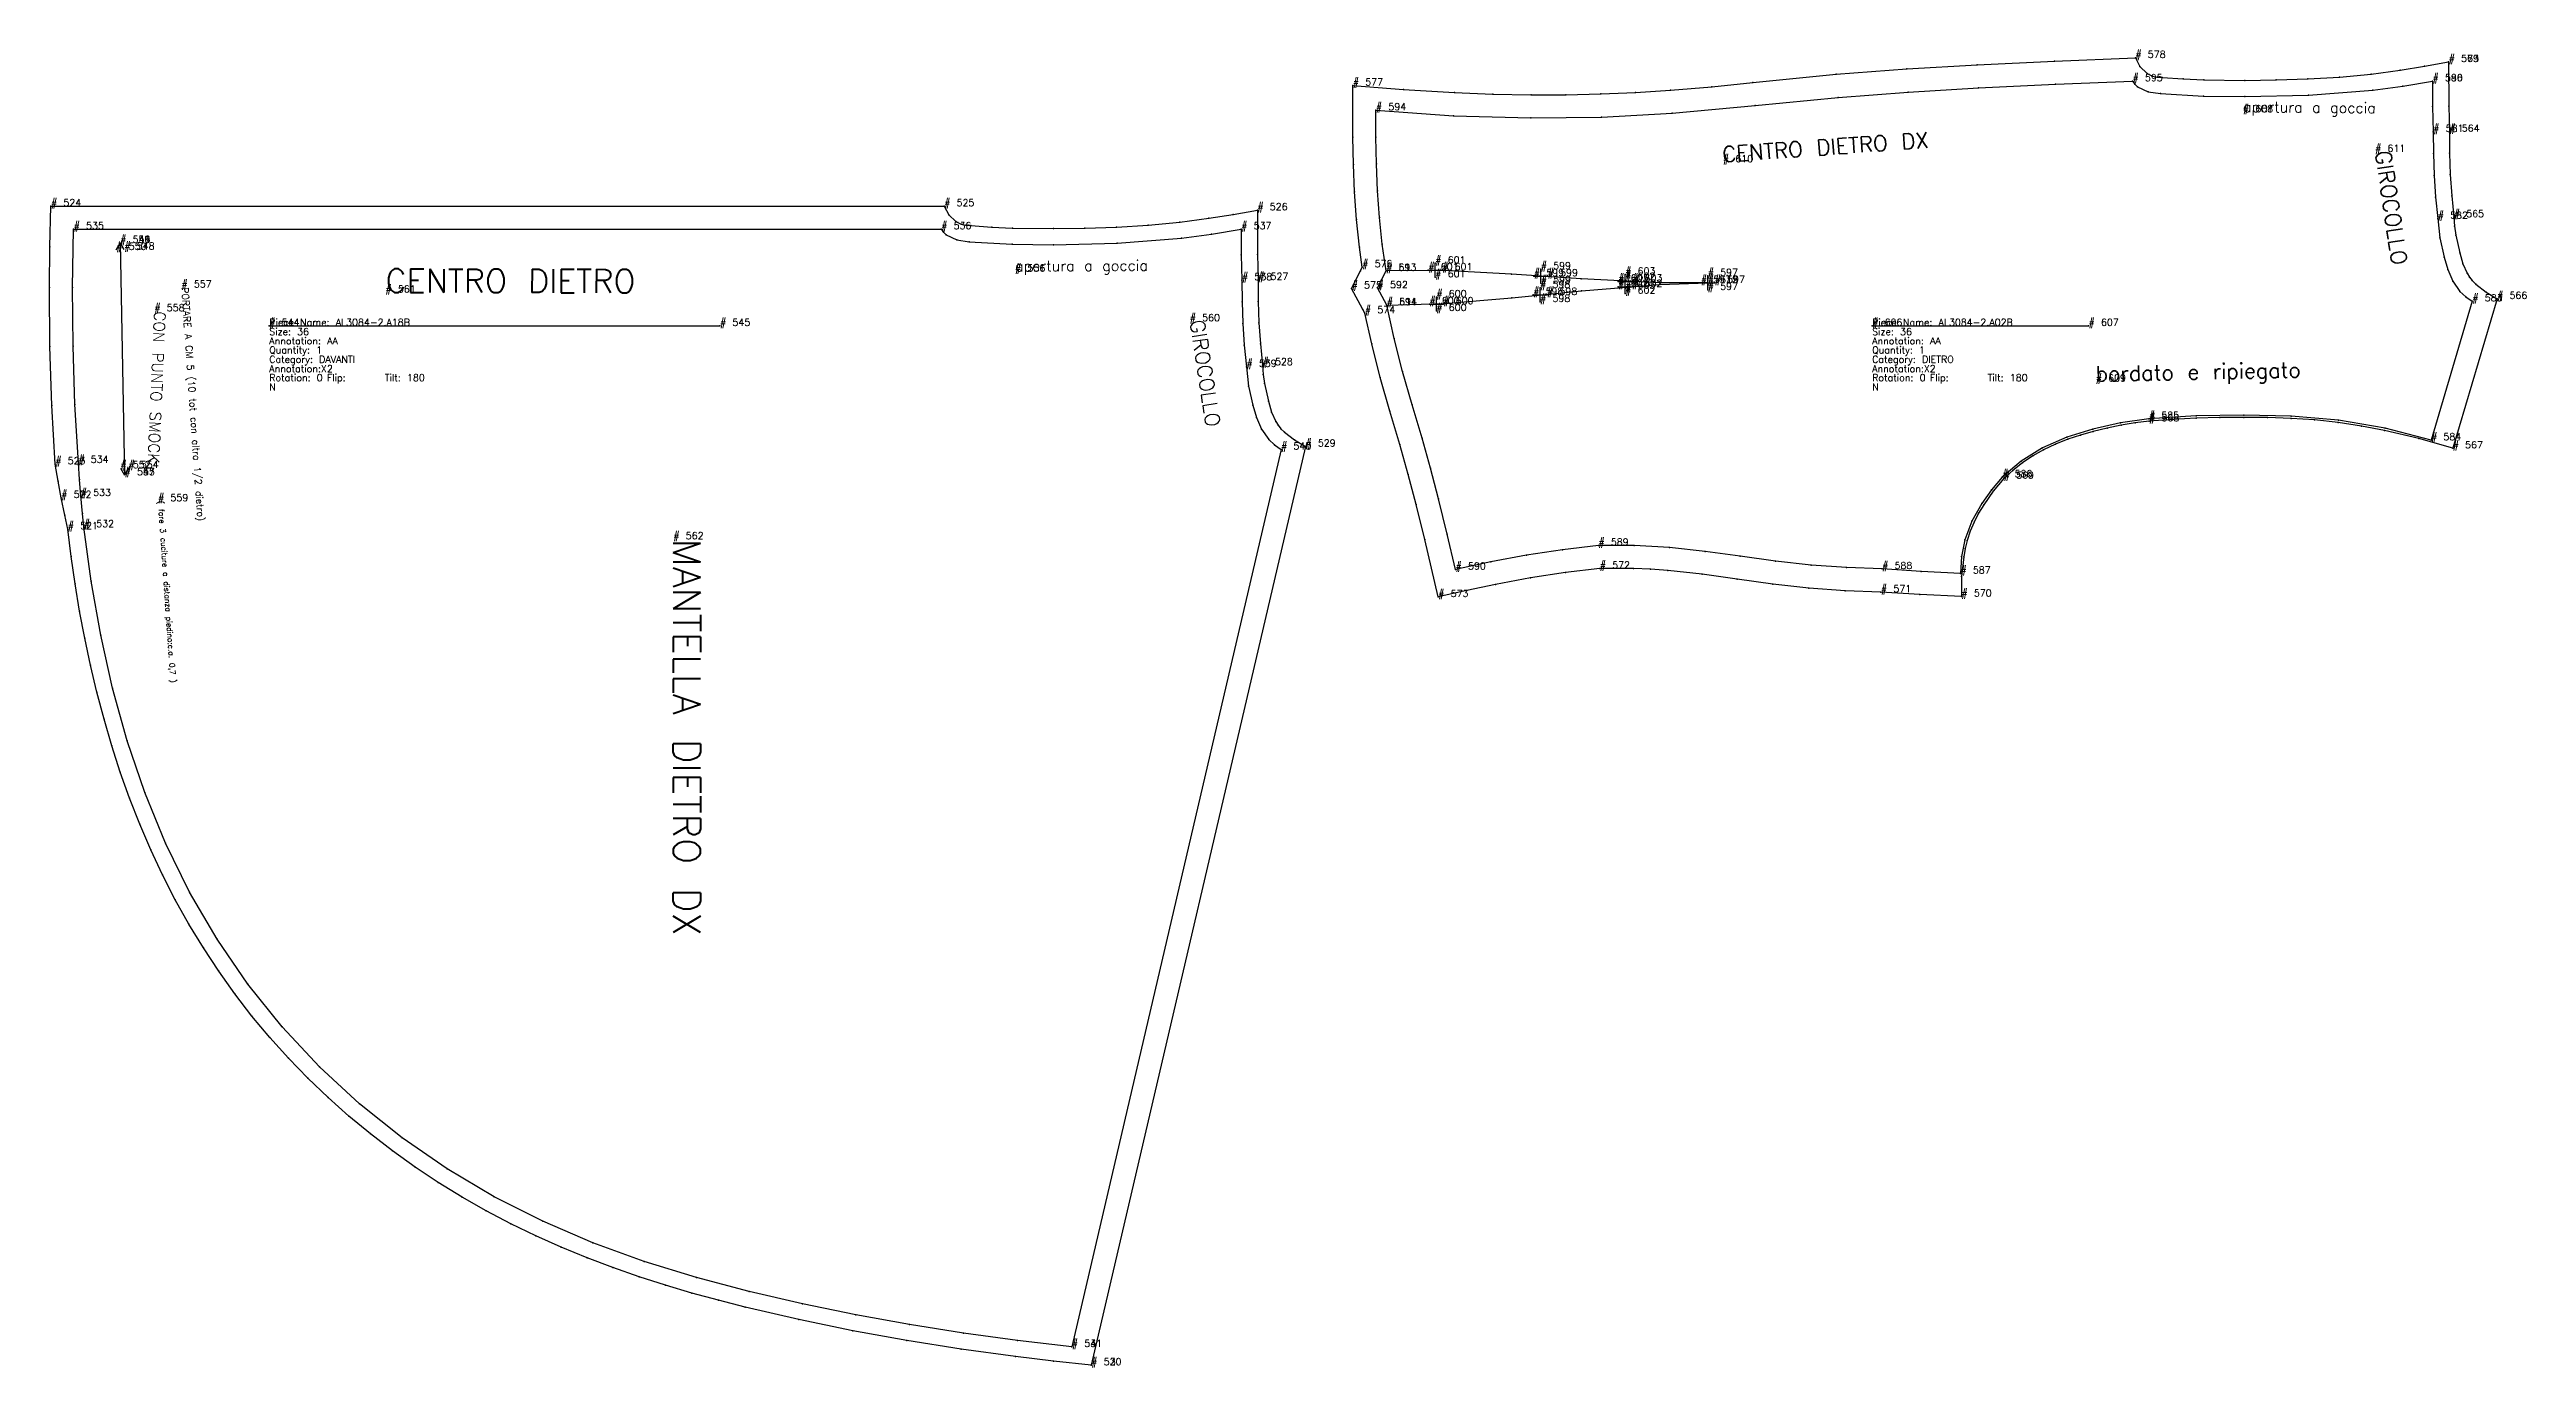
# Model space of a CAD drawing. Extents: x 0 to 9175, y -571 to 572.
# Drawn here: x 8102 to 9175, y -451 to 120 of the extents above; entities that cross this region are included whole.
import ezdxf

# ---------------------------------------------------------------- set-up
doc = ezdxf.new("R2010")
doc.units = 0
for name, color, linetype in [('1', 7, 'CONTINUOUS'), ('14', 7, 'CONTINUOUS'), ('15', 7, 'CONTINUOUS'), ('2', 1, 'CONTINUOUS'), ('3', 2, 'CONTINUOUS'), ('4', 3, 'CONTINUOUS'), ('7', 5, 'CONTINUOUS'), ('8', 4, 'CONTINUOUS')]:
    doc.layers.add(name, color=color, linetype=linetype)
doc.styles.get("Standard").update_dxf_attribs({"font": 'txt', "bigfont": '   '})

# ---------------------------------------------------------------- blocks, each defined once
blk = doc.blocks.new('AL3084-2A18B')
at = {"layer": '1'}
blk.add_lwpolyline([(355.896, -450.031), (339.505, -448.299), (323.137, -446.35), (299.551, -443.144), (276.052, -439.387), (252.646, -435.107), (229.329, -430.316), (206.109, -424.92), (194.538, -421.956), (183.021, -418.79), (171.54, -415.386), (160.137, -411.729), (148.799, -407.783), (137.569, -403.54), (126.44, -398.974), (115.453, -394.076), (104.611, -388.824), (93.946, -383.222), (83.463, -377.262), (73.189, -370.949), (63.135, -364.278), (53.322, -357.259), (43.76, -349.893), (34.466, -342.191), (25.453, -334.155), (16.738, -325.797), (8.333, -317.122), (0.255, -308.14), (-7.482, -298.86), (-14.866, -289.297), (-21.886, -279.465), (-28.534, -269.378), (-34.798, -259.056), (-40.681, -248.513), (-46.183, -237.779), (-51.311, -226.862), (-56.064, -215.792), (-60.458, -204.574), (-64.495, -193.242), (-68.192, -181.796), (-71.555, -170.271), (-74.609, -158.66), (-77.369, -146.997), (-79.861, -135.274), (-82.099, -123.509), (-84.081, -111.699), (-85.795, -99.86), (-87.245, -87.986), (-88.492, -81.934), (-90.075, -74.434), (-91.421, -67.2), (-92.648, -59.906), (-94.112, -34.488), (-94.944, -8.951), (-95.138, 16.599), (-94.957, 34.225), (-94.526, 51.846), (292.201, 51.846), (294.158, 48.059), (297.22, 45.103), (299.592, 43.972), (301.648, 43.55), (303.764, 43.373), (312.826, 42.774), (321.838, 42.305), (339.485, 42.115), (353.147, 42.292), (366.794, 42.732), (380.509, 43.55), (394.186, 44.858), (406.862, 46.561), (417.352, 48.224), (427.804, 50.102), (427.833, 30.914), (428.136, 19.918), (428.175, 10.534), (428.504, 1.35), (429.126, -7.812), (430.05, -17.047), (430.34, -21.019), (430.87, -24.965), (432.574, -32.605), (433.993, -37.331), (435.737, -41.363), (436.763, -43.051), (437.996, -44.581), (439.6, -46.053), (443.951, -49.398), (448.619, -52.262), (355.896, -450.031)], close=True, dxfattribs=at)
at = {"layer": '14'}
blk.add_lwpolyline([(347.49, -442.042), (323.999, -439.403), (300.576, -436.219), (277.234, -432.487), (253.98, -428.235), (230.825, -423.477), (207.8, -418.127), (184.952, -412.06), (162.364, -405.09), (140.142, -397.027), (118.41, -387.727), (97.308, -377.078), (76.961, -365.047), (57.499, -351.635), (39.033, -336.88), (21.679, -320.833), (5.551, -303.555), (-9.242, -285.12), (-22.615, -265.632), (-34.507, -245.206), (-44.924, -223.987), (-53.899, -202.117), (-61.5, -179.734), (-67.817, -156.957), (-72.997, -133.89), (-77.163, -110.619), (-80.291, -87.193), (-80.855, -81.231), (-81.609, -73.677), (-82.2, -66.491), (-82.667, -59.295), (-84.121, -34.038), (-84.945, -8.75), (-85.137, 16.55), (-84.698, 41.846), (290.918, 41.846), (291.892, 40.537), (293.026, 39.385), (297.649, 37.179), (303.059, 36.402), (321.594, 35.307), (339.527, 35.114), (367.144, 35.738), (394.923, 37.895), (407.912, 39.639), (420.817, 41.821), (420.833, 30.812), (421.137, 19.807), (421.175, 10.395), (421.513, 0.987), (422.15, -8.398), (423.086, -17.756), (423.949, -26.091), (425.797, -34.376), (427.406, -39.735), (429.596, -44.799), (432.704, -49.226), (435.229, -51.542), (438.064, -53.493), (347.49, -442.042)], close=True, dxfattribs=at)
at = {"layer": '2'}
for p in [(-94.526, 51.846), (292.201, 51.846), (427.804, 50.102), (-84.698, 41.846), (290.918, 41.846), (420.817, 41.821), (421.137, 19.807), (428.136, 19.918), (0, 0), (195.143, 0), (423.086, -17.756), (430.05, -17.047), (438.064, -53.493), (448.619, -52.262), (-92.648, -59.906), (-82.667, -59.295), (-90.075, -74.434), (-81.609, -73.677), (-87.245, -87.986), (-80.291, -87.193), (347.49, -442.042), (347.49, -442.042), (355.896, -450.031), (355.896, -450.031)]:
    blk.add_point(p, dxfattribs=at)
at = {"layer": '3'}
for p in [(294.158, 48.059), (297.22, 45.103), (299.592, 43.972), (301.648, 43.55), (303.764, 43.373), (380.509, 43.55), (394.186, 44.858), (406.862, 46.561), (417.352, 48.224), (-94.957, 34.225), (291.892, 40.537), (293.026, 39.385), (297.649, 37.179), (303.059, 36.402), (312.826, 42.774), (321.594, 35.307), (321.838, 42.305), (339.485, 42.115), (339.527, 35.114), (353.147, 42.292), (366.794, 42.732), (367.144, 35.738), (394.923, 37.895), (407.912, 39.639), (420.833, 30.812), (427.833, 30.914), (-95.138, 16.599), (-85.137, 16.55), (421.175, 10.395), (421.513, 0.987), (428.175, 10.534), (428.504, 1.35), (-94.944, -8.951), (-84.945, -8.75), (422.15, -8.398), (429.126, -7.812), (430.34, -21.019), (423.949, -26.091), (430.87, -24.965), (-94.112, -34.488), (-84.121, -34.038), (425.797, -34.376), (427.406, -39.735), (432.574, -32.605), (433.993, -37.331), (435.737, -41.363), (429.596, -44.799), (432.704, -49.226), (435.229, -51.542), (436.763, -43.051), (437.996, -44.581), (439.6, -46.053), (443.951, -49.398), (-91.421, -67.2), (-82.2, -66.491), (-88.492, -81.934), (-80.855, -81.231), (-85.795, -99.86), (-84.081, -111.699), (-77.163, -110.619), (-82.099, -123.509), (-79.861, -135.274), (-72.997, -133.89), (-77.369, -146.997), (-74.609, -158.66), (-67.817, -156.957), (-71.555, -170.271), (-68.192, -181.796), (-61.5, -179.734), (-64.495, -193.242), (-53.899, -202.117), (-60.458, -204.574), (-56.064, -215.792), (-44.924, -223.987), (-51.311, -226.862), (-46.183, -237.779), (-34.507, -245.206), (-40.681, -248.513), (-34.798, -259.056), (-22.615, -265.632), (-28.534, -269.378), (-21.886, -279.465), (-14.866, -289.297), (-9.242, -285.12), (-7.482, -298.86), (0.255, -308.14), (5.551, -303.555), (8.333, -317.122), (21.679, -320.833), (16.738, -325.797), (25.453, -334.155), (34.466, -342.191), (39.033, -336.88), (43.76, -349.893), (57.499, -351.635), (53.322, -357.259), (63.135, -364.278), (73.189, -370.949), (76.961, -365.047), (83.463, -377.262), (93.946, -383.222), (97.308, -377.078), (104.611, -388.824), (115.453, -394.076), (118.41, -387.727), (126.44, -398.974), (137.569, -403.54), (140.142, -397.027), (162.364, -405.09), (148.799, -407.783), (160.137, -411.729), (171.54, -415.386), (184.952, -412.06), (207.8, -418.127), (183.021, -418.79), (194.538, -421.956), (206.109, -424.92), (230.825, -423.477), (253.98, -428.235), (229.329, -430.316), (252.646, -435.107), (276.052, -439.387), (277.234, -432.487), (300.576, -436.219), (323.999, -439.403), (299.551, -443.144), (323.137, -446.35), (339.505, -448.299)]:
    blk.add_point(p, dxfattribs=at)
at = {"layer": '4'}
for p in [(-92.648, -59.906, 5), (-87.245, -87.986, 5)]:
    blk.add_point(p, dxfattribs=at)
at = {"layer": '7'}
blk.add_line((0, 0), (195.143, 0), dxfattribs=at)
at = {"layer": '8'}
for p, q in [((-66.237, 32.956), (-64.563, 35.988)), ((-64.563, 35.988), (-62.655, -64.592)), ((-62.773, 33.021), (-64.563, 35.988)), ((-64.444, -61.626), (-62.655, -64.592)), ((-60.98, -61.56), (-62.655, -64.592))]:
    blk.add_line(p, q, dxfattribs=at)
at = {"layer": '1'}
for s, p in [('# 524', (-94.526, 51.846)), ('# 525', (292.201, 51.846)), ('# 526', (427.804, 50.102)), ('# 527', (428.136, 19.918)), ('Piece Name: AL3084-2.A18B', (0, 0)), ('Annotation: AA', (0, -8)), ('Size: 36', (0, -4)), ('Quantity: 1', (0, -12)), ('Annotation:X2', (0, -20)), ('Category: DAVANTI', (0, -16)), ('Rotation: 0', (0, -24)), ('Flip: ', (25, -24)), ('Tilt: 180', (50, -24)), ('# 528', (430.05, -17.047)), ('N', (0, -28)), ('# 529', (448.619, -52.262)), ('# 523', (-92.648, -59.906)), ('# 522', (-90.075, -74.434)), ('# 521', (-87.245, -87.986)), ('# 520', (355.896, -450.031)), ('# 530', (355.896, -450.031))]:
    blk.add_text(s, height=3, dxfattribs=at).set_placement(p)
at = {"layer": '14'}
for s, p in [('# 535', (-84.698, 41.846)), ('# 536', (290.918, 41.846)), ('# 537', (420.817, 41.821)), ('# 538', (421.137, 19.807)), ('# 539', (423.086, -17.756)), ('# 540', (438.064, -53.493)), ('# 534', (-82.667, -59.295)), ('# 533', (-81.609, -73.677)), ('# 532', (-80.291, -87.193)), ('# 531', (347.49, -442.042)), ('# 541', (347.49, -442.042))]:
    blk.add_text(s, height=3, dxfattribs=at).set_placement(p)
at = {"layer": '15'}
for s, height, rotation, p in [('CENTRO DIETRO', 10.152, -0.119, (50.303, 14.501)), ('apertura a goccia', 4.575, 0.33, (322.871, 23.554)), ('PORTARE A CM 5 (10 tot con altra 1/2 dietro)', 2.97, -86.027, (-38.019, 16.582)), ('CON PUNTO SMOCK', 4.841, -92.477, (-49.758, 6.399)), ('GIROCOLLO', 6.366, -81.296, (398.531, 2.044)), ('( fare 3 cuciture a distanza piedino:c.a. 0,7 )', 2.37, -86.027, (-48.155, -75.851)), ('MANTELLA DIETRO DX', 11.772, -90, (174.922, -92.304))]:
    blk.add_text(s, height=height, rotation=rotation, dxfattribs=at).set_placement(p)
for s, p in [('# 556', (322.871, 23.554)), ('# 557', (-38.019, 16.582)), ('# 561', (50.303, 14.501)), ('# 558', (-49.758, 6.399)), ('# 560', (398.531, 2.044)), ('# 559', (-48.155, -75.851)), ('# 562', (174.922, -92.304))]:
    blk.add_text(s, height=3, dxfattribs=at).set_placement(p)
at = {"layer": '7'}
for s, p in [('# 544', (0, 0)), ('# 545', (195.143, 0))]:
    blk.add_text(s, height=3, dxfattribs=at).set_placement(p)
at = {"layer": '8'}
for s, p in [('# 550', (-66.237, 32.956)), ('# 546', (-64.563, 35.988)), ('# 549', (-64.563, 35.988)), ('# 551', (-64.563, 35.988)), ('# 548', (-62.773, 33.021)), ('# 552', (-64.444, -61.626)), ('# 547', (-62.655, -64.592)), ('# 553', (-62.655, -64.592)), ('# 555', (-62.655, -64.592)), ('# 554', (-60.98, -61.56))]:
    blk.add_text(s, height=3, dxfattribs=at).set_placement(p)
blk = doc.blocks.new('AL3084-2A02B')
at = {"layer": '1'}
blk.add_lwpolyline([(249.603, 114.264), (249.632, 95.076), (249.935, 84.08), (249.974, 74.696), (250.303, 65.512), (250.925, 56.35), (251.849, 47.114), (252.138, 43.142), (252.667, 39.195), (254.371, 31.562), (255.795, 26.844), (257.546, 22.803), (258.577, 21.103), (259.813, 19.558), (261.428, 18.059), (265.844, 14.614), (270.584, 11.653), (251.364, -53.027), (236.715, -48.832), (221.877, -45.338), (211.835, -43.382), (201.727, -41.827), (191.556, -40.747), (181.346, -40.08), (171.101, -39.734), (160.85, -39.633), (150.593, -39.721), (140.341, -40.013), (130.115, -40.533), (119.904, -41.278), (113.813, -42.037), (107.757, -43.04), (101.73, -44.295), (95.752, -45.766), (90.185, -47.328), (84.69, -49.126), (79.344, -51.219), (74.165, -53.69), (69.561, -56.358), (65.159, -59.354), (60.964, -62.632), (56.996, -66.176), (52.405, -71.597), (48.305, -77.464), (46.097, -81.149), (44.111, -84.961), (42.413, -88.877), (41.067, -92.92), (40.248, -96.418), (39.646, -99.968), (38.746, -108.57), (38.655, -117.205), (20.705, -116.345), (3.804, -115.266), (-11.654, -114.683), (-27.394, -113.531), (-43.024, -111.8), (-58.45, -109.714), (-73.611, -107.598), (-88.518, -105.943), (-95.942, -105.429), (-103.377, -105.124), (-117.923, -105.07), (-132.731, -106.854), (-147.931, -109.176), (-163.05, -111.981), (-175.477, -114.572), (-187.851, -117.401), (-193.675, -92.526), (-197.452, -77.355), (-200.869, -64.315), (-204.49, -51.353), (-208.756, -37.011), (-212.973, -22.399), (-216.682, -7.752), (-219.629, 5.496), (-220.446, 7.019), (-225.364, 16.195), (-221.591, 23.828), (-220.784, 25.463), (-222.023, 34.085), (-223.294, 46.022), (-224.106, 57.956), (-224.575, 69.812), (-224.825, 81.633), (-224.853, 104.114), (-202.863, 102.281), (-180.833, 100.977), (-164.252, 100.342), (-147.663, 100.036), (-132.575, 100.072), (-117.49, 100.412), (-102.416, 101.056), (-87.358, 102.01), (-69.47, 103.53), (-51.604, 105.309), (-15.558, 108.902), (14.988, 111.216), (45.496, 112.99), (78.921, 114.662), (113.955, 116.065), (115.929, 112.246), (119.019, 109.266), (121.392, 108.134), (123.447, 107.712), (125.563, 107.535), (134.625, 106.936), (143.637, 106.466), (161.284, 106.277), (174.946, 106.454), (188.593, 106.894), (202.308, 107.712), (215.985, 109.02), (228.661, 110.722), (239.15, 112.386), (249.603, 114.264)], close=True, dxfattribs=at)
at = {"layer": '14'}
blk.add_lwpolyline([(242.616, 105.983), (242.632, 94.974), (242.937, 83.969), (242.974, 74.557), (243.312, 65.149), (243.949, 55.764), (244.885, 46.406), (245.746, 38.069), (247.596, 29.786), (249.211, 24.434), (251.404, 19.372), (254.503, 14.936), (257.02, 12.6), (259.846, 10.623), (241.967, -49.544), (222.09, -44.36), (201.856, -40.834), (181.4, -39.081), (160.852, -38.633), (140.301, -39.013), (119.801, -40.284), (107.575, -42.056), (95.496, -44.799), (84.345, -48.186), (73.697, -52.803), (64.57, -58.544), (56.293, -65.469), (51.613, -70.986), (47.457, -76.933), (43.203, -84.536), (40.103, -92.641), (38.652, -99.84), (38.23, -107.173), (21.263, -106.36), (4.311, -105.279), (-11.1, -104.696), (-26.479, -103.571), (-41.803, -101.874), (-57.089, -99.807), (-72.368, -97.675), (-87.69, -95.973), (-103.084, -95.125), (-118.504, -95.068), (-134.084, -96.945), (-149.599, -99.315), (-165.03, -102.178), (-180.36, -105.528), (-183.954, -90.178), (-187.763, -74.879), (-191.216, -61.702), (-194.881, -48.582), (-199.159, -34.199), (-203.319, -19.784), (-206.952, -5.438), (-210.167, 9.009), (-214.118, 16.381), (-210.444, 23.813), (-212.098, 35.326), (-213.33, 46.891), (-214.119, 58.494), (-214.58, 70.116), (-214.825, 81.745), (-214.84, 93.375), (-181.331, 90.987), (-147.742, 90.034), (-117.163, 90.415), (-86.634, 92.035), (-50.649, 95.355), (-14.685, 98.939), (15.656, 101.238), (46.036, 103.005), (79.371, 104.672), (112.717, 106.007), (113.691, 104.699), (114.826, 103.547), (119.449, 101.341), (124.857, 100.564), (143.393, 99.468), (161.326, 99.276), (188.943, 99.9), (216.722, 102.057), (229.71, 103.801), (242.616, 105.983)], close=True, dxfattribs=at)
at = {"layer": '2'}
for p in [(113.955, 116.065), (249.603, 114.264), (249.603, 114.264), (-224.853, 104.114), (112.717, 106.007), (242.616, 105.983), (242.616, 105.983), (-214.84, 93.375), (242.937, 83.969), (249.935, 84.08), (244.885, 46.406), (251.849, 47.114), (-220.784, 25.463), (-210.444, 23.813), (-210.444, 23.813), (-192.164, 24.067), (-189.164, 27.067), (-186.164, 24.067), (-146.469, 21.511), (-143.469, 24.511), (-140.469, 21.511), (-106.937, 22.188), (-71.167, 21.631), (-225.364, 16.195), (-214.118, 16.381), (-189.164, 21.067), (-188.693, 12.444), (-146.769, 13.401), (-143.769, 16.401), (-143.469, 18.511), (-140.769, 13.401), (-109.944, 16.929), (-109.937, 19.188), (-106.944, 19.929), (-106.944, 13.929), (-106.937, 16.188), (-103.944, 16.929), (-103.937, 19.188), (-74.167, 18.631), (-71.167, 18.631), (-71.167, 18.631), (-71.167, 15.631), (-68.167, 18.631), (270.584, 11.653), (-219.629, 5.496), (-210.167, 9.009), (-210.167, 9.009), (-191.693, 9.444), (-188.693, 6.444), (-185.693, 9.444), (-143.769, 10.401), (0, 0), (93.683, 0), (259.846, 10.623), (119.801, -40.284), (119.904, -41.278), (241.967, -49.544), (251.364, -53.027), (56.293, -65.469), (56.996, -66.176), (-118.504, -95.068), (-180.36, -105.528), (-117.923, -105.07), (4.311, -105.279), (38.23, -107.173), (-187.851, -117.401), (3.804, -115.266), (38.655, -117.205)]:
    blk.add_point(p, dxfattribs=at)
at = {"layer": '3'}
for p in [(-15.558, 108.902), (14.988, 111.216), (45.496, 112.99), (78.921, 114.662), (115.929, 112.246), (119.019, 109.266), (121.392, 108.134), (123.447, 107.712), (125.563, 107.535), (202.308, 107.712), (215.985, 109.02), (228.661, 110.722), (239.15, 112.386), (-202.863, 102.281), (-180.833, 100.977), (-164.252, 100.342), (-147.663, 100.036), (-132.575, 100.072), (-117.49, 100.412), (-102.416, 101.056), (-87.358, 102.01), (-69.47, 103.53), (-51.604, 105.309), (-14.685, 98.939), (15.656, 101.238), (46.036, 103.005), (79.371, 104.672), (113.691, 104.699), (114.826, 103.547), (119.449, 101.341), (124.857, 100.564), (134.625, 106.936), (143.393, 99.468), (143.637, 106.466), (161.284, 106.277), (161.326, 99.276), (174.946, 106.454), (188.593, 106.894), (188.943, 99.9), (216.722, 102.057), (229.71, 103.801), (-181.331, 90.987), (-147.742, 90.034), (-117.163, 90.415), (-86.634, 92.035), (-50.649, 95.355), (242.632, 94.974), (249.632, 95.076), (-224.825, 81.633), (-214.825, 81.745), (-224.575, 69.812), (-214.58, 70.116), (242.974, 74.557), (243.312, 65.149), (249.974, 74.696), (250.303, 65.512), (-224.106, 57.956), (-214.119, 58.494), (243.949, 55.764), (250.925, 56.35), (-223.294, 46.022), (-213.33, 46.891), (252.138, 43.142), (-222.023, 34.085), (-212.098, 35.326), (245.746, 38.069), (252.667, 39.195), (-221.591, 23.828), (-185.571, 23.996), (-156.212, 22.398), (247.596, 29.786), (249.211, 24.434), (254.371, 31.562), (255.795, 26.844), (257.546, 22.803), (-156.023, 12.154), (-125.972, 20.323), (-125.875, 15.192), (-91.923, 18.637), (-91.905, 17.963), (251.404, 19.372), (254.503, 14.936), (257.02, 12.6), (258.577, 21.103), (259.813, 19.558), (261.428, 18.059), (265.844, 14.614), (-220.446, 7.019), (-185.308, 9.62), (-216.682, -7.752), (-206.952, -5.438), (-203.319, -19.784), (-212.973, -22.399), (-208.756, -37.011), (-199.159, -34.199), (107.575, -42.056), (113.813, -42.037), (130.115, -40.533), (140.301, -39.013), (140.341, -40.013), (150.593, -39.721), (160.85, -39.633), (160.852, -38.633), (171.101, -39.734), (181.346, -40.08), (181.4, -39.081), (191.556, -40.747), (201.727, -41.827), (201.856, -40.834), (-204.49, -51.353), (-194.881, -48.582), (73.697, -52.803), (79.344, -51.219), (84.345, -48.186), (84.69, -49.126), (90.185, -47.328), (95.496, -44.799), (95.752, -45.766), (101.73, -44.295), (107.757, -43.04), (211.835, -43.382), (221.877, -45.338), (222.09, -44.36), (236.715, -48.832), (-200.869, -64.315), (-191.216, -61.702), (60.964, -62.632), (64.57, -58.544), (65.159, -59.354), (69.561, -56.358), (74.165, -53.69), (-187.763, -74.879), (51.613, -70.986), (52.405, -71.597), (-197.452, -77.355), (43.203, -84.536), (44.111, -84.961), (46.097, -81.149), (47.457, -76.933), (48.305, -77.464), (-193.675, -92.526), (-183.954, -90.178), (-103.084, -95.125), (-87.69, -95.973), (40.103, -92.641), (40.248, -96.418), (41.067, -92.92), (42.413, -88.877), (-165.03, -102.178), (-149.599, -99.315), (-134.084, -96.945), (-132.731, -106.854), (-103.377, -105.124), (-95.942, -105.429), (-88.518, -105.943), (-72.368, -97.675), (-57.089, -99.807), (-41.803, -101.874), (-26.479, -103.571), (-11.1, -104.696), (21.263, -106.36), (38.652, -99.84), (39.646, -99.968), (-175.477, -114.572), (-163.05, -111.981), (-147.931, -109.176), (-73.611, -107.598), (-58.45, -109.714), (-43.024, -111.8), (-27.394, -113.531), (-11.654, -114.683), (20.705, -116.345), (38.746, -108.57)]:
    blk.add_point(p, dxfattribs=at)
at = {"layer": '4'}
for p in [(-221.591, 23.828, 5), (-220.446, 7.019, 5), (3.804, -115.266, 5)]:
    blk.add_point(p, dxfattribs=at)
at = {"layer": '7'}
blk.add_line((0, 0), (93.683, 0), dxfattribs=at)
at = {"layer": '8'}
for p, q in [((-192.164, 24.067), (-186.164, 24.067)), ((-189.164, 21.067), (-189.164, 27.067)), ((-146.469, 21.511), (-140.469, 21.511)), ((-143.469, 18.511), (-143.469, 24.511)), ((-106.937, 16.188), (-106.937, 22.188)), ((-71.167, 15.631), (-71.167, 21.631)), ((-188.693, 6.444), (-188.693, 12.444)), ((-146.769, 13.401), (-140.769, 13.401)), ((-143.769, 10.401), (-143.769, 16.401)), ((-109.944, 16.929), (-103.944, 16.929)), ((-109.937, 19.188), (-103.937, 19.188)), ((-106.944, 13.929), (-106.944, 19.929)), ((-74.167, 18.631), (-68.167, 18.631)), ((-191.693, 9.444), (-185.693, 9.444))]:
    blk.add_line(p, q, dxfattribs=at)
for points in [[(-71.167, 18.631), (-91.923, 18.637), (-125.972, 20.323), (-156.212, 22.398), (-185.571, 23.996), (-210.444, 23.813)], [(-210.167, 9.009), (-185.308, 9.62), (-156.023, 12.154), (-125.875, 15.192), (-91.905, 17.963), (-71.167, 18.631)]]:
    blk.add_lwpolyline(points, dxfattribs=at)
at = {"layer": '1'}
for s, p in [('# 578', (113.955, 116.065)), ('# 577', (-224.853, 104.114)), ('# 563', (249.603, 114.264)), ('# 579', (249.603, 114.264)), ('# 564', (249.935, 84.08)), ('# 565', (251.849, 47.114)), ('# 576', (-220.784, 25.463)), ('# 575', (-225.364, 16.195)), ('# 566', (270.584, 11.653)), ('# 574', (-219.629, 5.496)), ('Piece Name: AL3084-2.A02B', (0, 0)), ('Annotation: AA', (0, -8)), ('Size: 36', (0, -4)), ('Quantity: 1', (0, -12)), ('Annotation:X2', (0, -20)), ('Category: DIETRO', (0, -16)), ('Rotation: 0', (0, -24)), ('Flip: ', (25, -24)), ('Tilt: 180', (50, -24)), ('N', (0, -28)), ('# 568', (119.904, -41.278)), ('# 567', (251.364, -53.027)), ('# 569', (56.996, -66.176)), ('# 572', (-117.923, -105.07)), ('# 573', (-187.851, -117.401)), ('# 571', (3.804, -115.266)), ('# 570', (38.655, -117.205))]:
    blk.add_text(s, height=3, dxfattribs=at).set_placement(p)
at = {"layer": '14'}
for s, p in [('# 595', (112.717, 106.007)), ('# 580', (242.616, 105.983)), ('# 596', (242.616, 105.983)), ('# 594', (-214.84, 93.375)), ('# 581', (242.937, 83.969)), ('# 582', (244.885, 46.406)), ('# 593', (-210.444, 23.813)), ('# 592', (-214.118, 16.381)), ('# 591', (-210.167, 9.009)), ('# 583', (259.846, 10.623)), ('# 585', (119.801, -40.284)), ('# 584', (241.967, -49.544)), ('# 586', (56.293, -65.469)), ('# 589', (-118.504, -95.068)), ('# 590', (-180.36, -105.528)), ('# 588', (4.311, -105.279)), ('# 587', (38.23, -107.173))]:
    blk.add_text(s, height=3, dxfattribs=at).set_placement(p)
at = {"layer": '15'}
for s, height, rotation, p in [('apertura a goccia', 4.571, -0.527, (160.532, 92.582)), ('CENTRO DIETRO DX', 6.729, 4.065, (-64.635, 70.844)), ('GIROCOLLO', 6.811, -81.565, (217.745, 75.331)), ('bordato e ripiegato', 6.588, 1.137, (96.818, -24.09))]:
    blk.add_text(s, height=height, rotation=rotation, dxfattribs=at).set_placement(p)
for s, p in [('# 608', (160.532, 92.582)), ('# 611', (217.745, 75.331)), ('# 610', (-64.635, 70.844)), ('# 609', (96.818, -24.09))]:
    blk.add_text(s, height=3, dxfattribs=at).set_placement(p)
at = {"layer": '7'}
for s, p in [('# 606', (0, 0)), ('# 607', (93.683, 0))]:
    blk.add_text(s, height=3, dxfattribs=at).set_placement(p)
at = {"layer": '8'}
for s, p in [('# 613', (-210.444, 23.813)), ('# 601', (-192.164, 24.067)), ('# 601', (-189.164, 27.067)), ('# 601', (-189.164, 21.067)), ('# 601', (-186.164, 24.067)), ('# 599', (-146.469, 21.511)), ('# 599', (-143.469, 24.511)), ('# 599', (-143.469, 18.511)), ('# 599', (-140.469, 21.511)), ('# 603', (-109.937, 19.188)), ('# 602', (-106.944, 19.929)), ('# 603', (-106.937, 22.188)), ('# 603', (-103.937, 19.188)), ('# 597', (-74.167, 18.631)), ('# 597', (-71.167, 21.631)), ('# 612', (-71.167, 18.631)), ('# 615', (-71.167, 18.631)), ('# 597', (-68.167, 18.631)), ('# 614', (-210.167, 9.009)), ('# 600', (-191.693, 9.444)), ('# 600', (-188.693, 12.444)), ('# 600', (-185.693, 9.444)), ('# 598', (-146.769, 13.401)), ('# 598', (-143.769, 16.401)), ('# 598', (-143.769, 10.401)), ('# 598', (-140.769, 13.401)), ('# 602', (-109.944, 16.929)), ('# 602', (-106.944, 13.929)), ('# 603', (-106.937, 16.188)), ('# 602', (-103.944, 16.929)), ('# 597', (-71.167, 15.631)), ('# 600', (-188.693, 6.444))]:
    blk.add_text(s, height=3, dxfattribs=at).set_placement(p)

msp = doc.modelspace()

# ---------------------------------------------------------------- block references
at = {"layer": '1'}
for name, p in [('AL3084-2A02B', (8891.47, 0)), ('AL3084-2A18B', (8197.486, 0))]:
    msp.add_blockref(name, p, dxfattribs=at)

doc.saveas('drawing.dxf')
